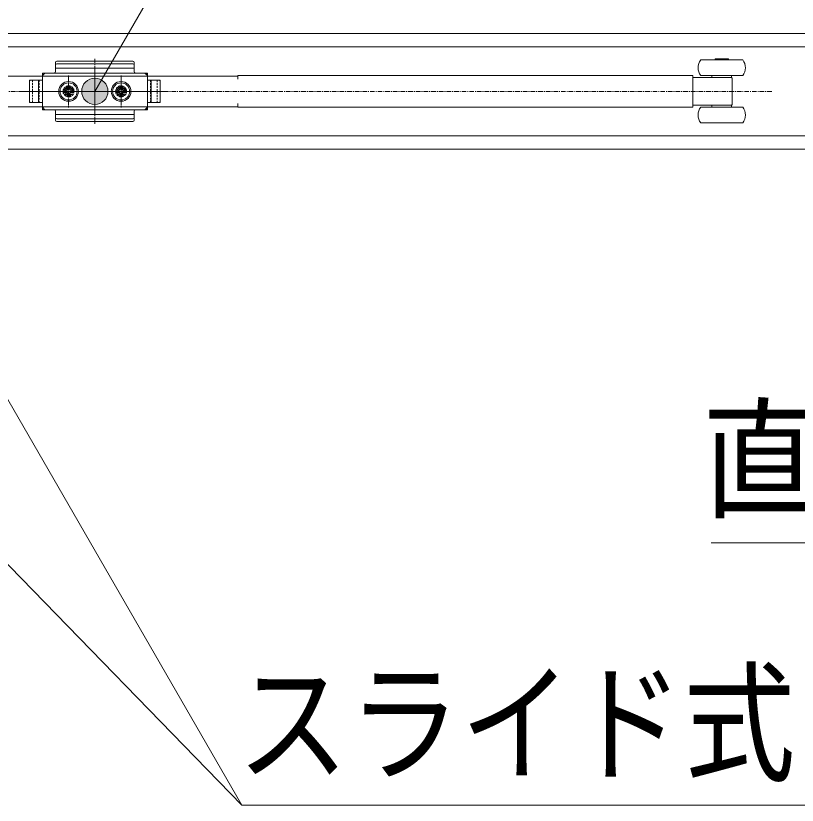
# Model space of a CAD drawing. Units: millimetres, scale not verified. Extents: x -6062 to 6062, y -3045 to 3045.
# Drawn here: x -2950.6 to -2653, y 955.8 to 1256.7 of the extents above; entities that cross this region are included whole.
import ezdxf
from ezdxf.enums import TextEntityAlignment as Align

# ---------------------------------------------------------------- set-up
doc = ezdxf.new("R2010")
doc.units = ezdxf.units.MM
doc.header["$LTSCALE"] = 20
doc.linetypes.add('USER1', pattern=[2.91, 1.76, -0.4, 0.35, -0.4])
doc.linetypes.add('USER3', pattern=[1.11, 0.71, -0.4])
doc.layers.add('0-0_3一般', color=7, linetype='Continuous', lineweight=15)
doc.layers.add('0-1_2寸法-3', color=7, linetype='Continuous', lineweight=15)
doc.styles.add('ＭＳ Ｐゴシック', font='')
doc.styles.get('ＭＳ Ｐゴシック').set_extended_font_data('MS PGothic')

# ---------------------------------------------------------------- blocks, each defined once
blk = doc.blocks.new('グループ-18')
at = {"layer": '0-0_3一般'}
for p, q in [((-58550, 24996.9), (7030, 24996.9)), ((-25442, 24896.9), (-9518, 24896.9)), ((-17834, 24804.9), (-17934, 24804.9)), ((-17934, 24804.9), (-17934, 24796.9)), ((-17834, 24796.9), (-17834, 24804.9)), ((-22960, 24756.1), (-22960, 24706.9)), ((-22360, 24733.9), (-22960, 24733.9)), ((-22370, 24786.7), (-22950, 24786.7)), ((-22370, 24766.1), (-22950, 24766.1)), ((-22360, 24776.7), (-22360, 24756.1)), ((-22360, 24706.9), (-22360, 24756.1)), ((-24270, 24673.9), (-21590, 24673.9)), ((-23060, 24416.9), (-23060, 24696.9)), ((-22970, 24696.9), (-23060, 24696.9)), ((-23040, 24696.9), (-23060, 24676.9)), ((-23060, 24641.9), (-23060, 24686.9)), ((-23050, 24696.9), (-22270, 24696.9)), ((-22260, 24676.9), (-22280, 24696.9)), ((-22260, 24696.9), (-22260, 24416.9)), ((-22260, 24686.9), (-22260, 24641.9)), ((-21590, 24673.9), (-21570, 24673.9)), ((-21570, 24676.9), (-21570, 24649.9)), ((-18124, 24676.9), (-21570, 24676.9)), ((-18124, 24676.9), (-18104, 24676.9)), ((-18104, 24676.9), (-18104, 24660.2)), ((-17959, 24676.9), (-17959, 24662.9)), ((-17809, 24662.9), (-17809, 24676.9)), ((-23158, 24641.9), (-23060, 24641.9)), ((-23158, 24471.9), (-23158, 24641.9)), ((-23158, 24631.9), (-23158, 24481.9)), ((-23148, 24641.9), (-23060, 24641.9)), ((-23088, 24641.9), (-23088, 24471.9)), ((-23060, 24471.9), (-23060, 24641.9)), ((-22260, 24641.9), (-22162, 24641.9)), ((-22260, 24641.9), (-22260, 24471.9)), ((-22232, 24471.9), (-22232, 24641.9)), ((-22162, 24641.9), (-22162, 24471.9)), ((-22162, 24481.9), (-22162, 24631.9)), ((-18104, 24662.9), (-17884, 24662.9)), ((-18104, 24642.9), (-18104, 24660.2)), ((-18104, 24642.9), (-18104, 24470.9)), ((-17884, 24662.9), (-17829.9, 24662.9)), ((-17804, 24645.5), (-17804, 24645.3)), ((-17804, 24645.3), (-17804, 24468.4)), ((-22880.5, 24566.6), (-22900.1, 24565.5)), ((-22900.1, 24565.5), (-22879.8, 24562.9)), ((-22900.1, 24548.3), (-22879.8, 24550.8)), ((-22880.5, 24547.2), (-22900.1, 24548.3)), ((-22873.2, 24570), (-22880.5, 24566.6)), ((-22880.5, 24566.6), (-22876.7, 24562.9)), ((-22880.5, 24547.2), (-22876.7, 24550.9)), ((-22873.2, 24543.7), (-22880.5, 24547.2)), ((-22879.8, 24562.9), (-22876.7, 24562.9)), ((-22879.8, 24550.8), (-22876.7, 24550.9)), ((-22876.7, 24562.9), (-22869.4, 24566.3)), ((-22876.7, 24550.9), (-22869.4, 24547.5)), ((-22873.2, 24570), (-22869.7, 24577.4)), ((-22869.4, 24566.3), (-22873.2, 24570)), ((-22869.4, 24547.5), (-22873.2, 24543.7)), ((-22869.7, 24577.4), (-22868.6, 24597.1)), ((-22869.7, 24577.4), (-22866, 24573.6)), ((-22866, 24573.6), (-22869.4, 24566.3)), ((-22866, 24540.1), (-22869.4, 24547.5)), ((-22868.6, 24597.1), (-22866.1, 24576.7)), ((-22866.1, 24576.7), (-22866, 24573.6)), ((-22850.3, 24577.4), (-22854, 24573.6)), ((-22853.9, 24576.7), (-22854, 24573.6)), ((-22854, 24573.6), (-22850.6, 24566.3)), ((-22854, 24540.1), (-22850.6, 24547.5)), ((-22851.4, 24597.1), (-22853.9, 24576.7)), ((-22850.3, 24577.4), (-22851.4, 24597.1)), ((-22850.6, 24566.3), (-22846.8, 24570)), ((-22843.3, 24562.9), (-22850.6, 24566.3)), ((-22843.3, 24550.9), (-22850.6, 24547.5)), ((-22850.6, 24547.5), (-22846.8, 24543.7)), ((-22846.8, 24570), (-22850.3, 24577.4)), ((-22846.8, 24570), (-22839.5, 24566.6)), ((-22846.8, 24543.7), (-22839.5, 24547.2)), ((-22839.5, 24566.6), (-22843.3, 24562.9)), ((-22840.2, 24562.9), (-22843.3, 24562.9)), ((-22839.5, 24547.2), (-22843.3, 24550.9)), ((-22840.2, 24550.8), (-22843.3, 24550.9)), ((-22819.9, 24565.5), (-22840.2, 24562.9)), ((-22819.9, 24548.3), (-22840.2, 24550.8)), ((-22839.5, 24566.6), (-22819.9, 24565.5)), ((-22839.5, 24547.2), (-22819.9, 24548.3)), ((-22479.8, 24562.9), (-22476.7, 24562.9)), ((-22479.8, 24550.8), (-22476.7, 24550.9)), ((-22440.2, 24562.9), (-22443.3, 24562.9)), ((-22440.2, 24550.8), (-22443.3, 24550.9)), ((-22873.2, 24543.7), (-22869.7, 24536.4)), ((-22869.7, 24536.4), (-22866, 24540.1)), ((-22869.7, 24536.4), (-22868.6, 24516.7)), ((-22868.6, 24516.7), (-22866.1, 24537.1)), ((-22866.1, 24537.1), (-22866, 24540.1)), ((-22850.3, 24536.4), (-22854, 24540.1)), ((-22853.9, 24537.1), (-22854, 24540.1)), ((-22851.4, 24516.7), (-22853.9, 24537.1)), ((-22850.3, 24536.4), (-22851.4, 24516.7)), ((-22846.8, 24543.7), (-22850.3, 24536.4)), ((-23060, 24471.9), (-23158, 24471.9)), ((-23060, 24471.9), (-23148, 24471.9)), ((-23060, 24426.9), (-23060, 24471.9)), ((-23060, 24436.9), (-23040, 24416.9)), ((-22280, 24416.9), (-22260, 24436.9)), ((-22162, 24471.9), (-22260, 24471.9)), ((-22260, 24471.9), (-22260, 24426.9)), ((-21570, 24463.9), (-21570, 24436.9)), ((-21570, 24436.9), (-18124, 24436.9)), ((-18104, 24436.9), (-18124, 24436.9)), ((-18104, 24453.6), (-18104, 24470.9)), ((-18104, 24453.6), (-18104, 24436.9)), ((-17884, 24450.9), (-18104, 24450.9)), ((-18044, 24436.9), (-17724, 24436.9)), ((-17959, 24450.9), (-17959, 24436.9)), ((-17829.9, 24450.9), (-17884, 24450.9)), ((-17815.2, 24450.9), (-17829.9, 24450.9)), ((-17809, 24450.9), (-17815.2, 24450.9)), ((-17809, 24436.9), (-17809, 24450.9)), ((-17804, 24464.9), (-17804, 24465)), ((-23060, 24416.9), (-22970, 24416.9)), ((-22270, 24416.9), (-23050, 24416.9)), ((-22960, 24406.9), (-22960, 24357.7)), ((-22960, 24379.9), (-22360, 24379.9)), ((-22360, 24357.7), (-22360, 24406.9)), ((-22350, 24416.9), (-22260, 24416.9)), ((-22960, 24347.7), (-22960, 24357.7)), ((-22960, 24347.7), (-22960, 24337.1)), ((-22950, 24347.7), (-22370, 24347.7)), ((-22950, 24327.1), (-22370, 24327.1)), ((-18044, 24316.9), (-17724, 24316.9)), ((-9518, 24216.9), (-25442, 24216.9)), ((-58550, 24116.9), (7030, 24116.9))]:
    blk.add_line(p, q, dxfattribs=at)
at = {"layer": '0-0_3一般', "linetype": 'USER1'}
for p, q in [((-22660, 24309.2), (-22660, 24805.4)), ((-22860, 24678.3), (-22860, 24433.9)), ((-22660, 24393.1), (-22660, 24714.2)), ((-22460, 24678.3), (-22460, 24433.9)), ((-22860, 24451.9), (-22860, 24661.9)), ((-22460, 24451.9), (-22460, 24661.9)), ((-22460, 24481.5), (-22460, 24633.4)), ((-17502, 24556.9), (-25622, 24556.9)), ((-23206.3, 24556.9), (-22108.3, 24556.9)), ((-22098.9, 24556.9), (-23196.9, 24556.9)), ((-22985, 24556.9), (-22737, 24556.9)), ((-22965, 24556.9), (-22795, 24556.9)), ((-22904, 24556.9), (-22816, 24556.9)), ((-22860, 24600.9), (-22860, 24512.9)), ((-22775, 24556.9), (-22755, 24556.9)), ((-22585, 24556.9), (-22337, 24556.9)), ((-22565, 24556.9), (-22395, 24556.9)), ((-22504, 24556.9), (-22416, 24556.9)), ((-22460, 24600.9), (-22460, 24512.9)), ((-22375, 24556.9), (-22355, 24556.9))]:
    blk.add_line(p, q, dxfattribs=at)
at = {"layer": '0-0_3一般', "linetype": 'USER3'}
for p, q in [((-23134, 24641.9), (-23134, 24471.9)), ((-23084, 24471.9), (-23084, 24641.9)), ((-22236, 24641.9), (-22236, 24471.9)), ((-22186, 24471.9), (-22186, 24641.9)), ((-22795, 24556.9), (-22775, 24556.9)), ((-22395, 24556.9), (-22375, 24556.9))]:
    blk.add_line(p, q, dxfattribs=at)
at = {"layer": '0-0_3一般'}
for points in [[(-58550, 24116.9), (-58550, 24996.9), (7030, 24996.9), (7030, 24116.9)], [(-17724, 24796.9), (-17998.8, 24796.9), (-18044, 24796.9)], [(-22960, 24776.7), (-22960, 24766.1), (-22960, 24756.1)], [(-22172, 24641.9), (-22260, 24641.9), (-22260, 24696.9), (-22350, 24696.9)], [(-17724, 24676.9), (-17998.8, 24676.9), (-18044, 24676.9)], [(-17829.9, 24662.9), (-17815.2, 24662.9), (-17809, 24662.9)], [(-17804, 24648.9), (-17804, 24649), (-17804, 24649), (-17804, 24649.1), (-17804, 24649.1), (-17804, 24649.2), (-17804, 24649.2), (-17804, 24649.2), (-17804, 24649.2), (-17804, 24649.2), (-17804, 24649.2), (-17804, 24649.2), (-17804, 24649.1), (-17804, 24649.1), (-17804, 24649), (-17804, 24648.9), (-17804, 24648.9), (-17804, 24648.8), (-17804, 24648.7), (-17804, 24648.5), (-17804, 24648.4), (-17804, 24648.3), (-17804, 24648.1), (-17804, 24648), (-17804, 24647.8), (-17804, 24647.7), (-17804, 24647.5), (-17804, 24647.4), (-17804, 24647.2), (-17804, 24647.1), (-17804, 24646.9), (-17804, 24646.7), (-17804, 24646.6), (-17804, 24646.4), (-17804, 24646.3), (-17804, 24646.1), (-17804, 24646), (-17804, 24645.8), (-17804, 24645.7), (-17804, 24645.5)], [(-22480.5, 24566.6), (-22500.1, 24565.5), (-22479.8, 24562.9)], [(-22480.5, 24547.2), (-22500.1, 24548.3), (-22479.8, 24550.8)], [(-22473.2, 24570), (-22480.5, 24566.6), (-22476.7, 24562.9), (-22469.4, 24566.3)], [(-22473.2, 24543.7), (-22469.7, 24536.4), (-22466, 24540.1), (-22469.4, 24547.5)], [(-22469.7, 24577.4), (-22468.6, 24597.1), (-22466.1, 24576.7), (-22466, 24573.6)], [(-22450.3, 24577.4), (-22451.4, 24597.1), (-22453.9, 24576.7), (-22454, 24573.6)], [(-22446.8, 24570), (-22450.3, 24577.4), (-22454, 24573.6), (-22450.6, 24566.3)], [(-22446.8, 24543.7), (-22439.5, 24547.2), (-22443.3, 24550.9), (-22450.6, 24547.5)], [(-22439.5, 24566.6), (-22419.9, 24565.5), (-22440.2, 24562.9)], [(-22439.5, 24547.2), (-22419.9, 24548.3), (-22440.2, 24550.8)], [(-22469.7, 24536.4), (-22468.6, 24516.7), (-22466.1, 24537.1), (-22466, 24540.1)], [(-22450.3, 24536.4), (-22451.4, 24516.7), (-22453.9, 24537.1), (-22454, 24540.1)], [(-21570, 24439.9), (-21590, 24439.9), (-24270, 24439.9), (-24290, 24439.9), (-24290, 24463.9)], [(-22260, 24416.9), (-22260, 24471.9), (-22172, 24471.9)], [(-17804, 24468.4), (-17804, 24468.3), (-17804, 24468.1), (-17804, 24468), (-17804, 24467.8), (-17804, 24467.7), (-17804, 24467.5), (-17804, 24467.4), (-17804, 24467.2), (-17804, 24467.1), (-17804, 24466.9), (-17804, 24466.8), (-17804, 24466.6), (-17804, 24466.4), (-17804, 24466.3), (-17804, 24466.1), (-17804, 24466), (-17804, 24465.8), (-17804, 24465.7), (-17804, 24465.5), (-17804, 24465.4), (-17804, 24465.3), (-17804, 24465.2), (-17804, 24465.1), (-17804, 24465), (-17804, 24464.9), (-17804, 24464.8), (-17804, 24464.8), (-17804, 24464.7), (-17804, 24464.7), (-17804, 24464.7), (-17804, 24464.6), (-17804, 24464.6), (-17804, 24464.6), (-17804, 24464.7), (-17804, 24464.7), (-17804, 24464.7), (-17804, 24464.8), (-17804, 24464.8), (-17804, 24464.9)], [(-22360, 24337.1), (-22360, 24347.7), (-22360, 24357.7)]]:
    blk.add_lwpolyline(points, dxfattribs=at)
for points in [[(-22473.2, 24543.7), (-22480.5, 24547.2), (-22476.7, 24550.9), (-22469.4, 24547.5)], [(-22473.2, 24570), (-22469.7, 24577.4), (-22466, 24573.6), (-22469.4, 24566.3)], [(-22446.8, 24543.7), (-22450.3, 24536.4), (-22454, 24540.1), (-22450.6, 24547.5)], [(-22446.8, 24570), (-22439.5, 24566.6), (-22443.3, 24562.9), (-22450.6, 24566.3)]]:
    blk.add_lwpolyline(points, close=True, dxfattribs=at)
for centre, radius in [((-22860, 24556.9), 75), ((-22860, 24556.9), 65), ((-22460, 24556.9), 75), ((-22460, 24556.9), 65)]:
    blk.add_circle(centre, radius, dxfattribs=at)
at = {"layer": '0-0_3一般', "linetype": 'USER3'}
for centre, radius in [((-22860, 24556.9), 42), ((-22860, 24556.9), 40), ((-22860, 24556.9), 40), ((-22860, 24556.9), 32.4), ((-22860, 24556.9), 30), ((-22460, 24556.9), 42), ((-22460, 24556.9), 40), ((-22460, 24556.9), 40), ((-22460, 24556.9), 32.4), ((-22460, 24556.9), 30)]:
    blk.add_circle(centre, radius, dxfattribs=at)
at = {"layer": '0-0_3一般'}
for centre, radius, start, end in [((-17964, 24736.9), 100, 143.1301, 216.8699), ((-17804, 24736.9), 100, 323.1301, 36.8699), ((-22950, 24776.7), 10, 90, 180), ((-22950, 24756.1), 10, 90, 180), ((-22370, 24776.7), 10, 0, 90), ((-22370, 24756.1), 10, 0, 90), ((-23050, 24686.9), 10, 90, 180), ((-22970, 24706.9), 10, 270, 0), ((-22350, 24706.9), 10, 180, 270), ((-22270, 24686.9), 10, 0, 90), ((-23148, 24631.9), 10, 90, 180), ((-22172, 24631.9), 10, 0, 90), ((-17824, 24649.6), 20, 359.74972, 42.54335), ((-22855, 24556.9), 46, 169.19486, 180), ((-22855, 24556.9), 46, 180, 190.80514), ((-22860, 24556.9), 20.7, 162.98773, 197.01227), ((-22860, 24551.9), 46, 79.19486, 100.80514), ((-22860, 24556.9), 20.7, 72.98773, 107.01227), ((-22860, 24556.9), 20.7, 342.98773, 17.01227), ((-22865, 24556.9), 46, 0, 10.80514), ((-22865, 24556.9), 46, 349.19486, 0), ((-22455, 24556.9), 46, 169.19486, 180), ((-22455, 24556.9), 46, 180, 190.80514), ((-22460, 24556.9), 20.7, 162.98773, 197.01227), ((-22460, 24551.9), 46, 79.19486, 100.80514), ((-22460, 24556.9), 20.7, 72.98773, 107.01227), ((-22460, 24556.9), 20.7, 342.98773, 17.01227), ((-22465, 24556.9), 46, 0, 10.80514), ((-22465, 24556.9), 46, 349.19486, 0), ((-22860, 24561.8), 46, 259.19486, 280.80514), ((-22860, 24556.9), 20.7, 252.98773, 287.01227), ((-22460, 24561.8), 46, 259.19486, 280.80514), ((-22460, 24556.9), 20.7, 252.98773, 287.01227), ((-23148, 24481.9), 10, 180, 270), ((-23050, 24426.9), 10, 180, 270), ((-22270, 24426.9), 10, 270, 0), ((-22172, 24481.9), 10, 270, 0), ((-17964, 24376.9), 100, 143.1301, 216.8699), ((-17824, 24464.2), 20, 315.93951, 0.24905), ((-17804, 24376.9), 100, 323.1301, 36.8699), ((-22970, 24406.9), 10, 0, 90), ((-22350, 24406.9), 10, 90, 180), ((-22950, 24357.7), 10, 180, 270), ((-22950, 24337.1), 10, 180, 270), ((-22370, 24357.7), 10, 270, 0), ((-22370, 24337.1), 10, 270, 0)]:
    blk.add_arc(centre, radius, start, end, dxfattribs=at)

msp = doc.modelspace()

# ---------------------------------------------------------------- hatches: boundary and pattern name
at = {"layer": '0-1_2寸法-3'}
msp.add_hatch(color=256, dxfattribs=at).paths.add_polyline_path([(-2915.49, 1227.86, 1), (-2925.51, 1227.86, 1)])

# ---------------------------------------------------------------- linework, layer by layer
msp.add_line((-3129.2, 1227.84), (-2864.46, 955.84), dxfattribs=at)
for points in [[(-2920.5, 1227.86), (-2856.41, 1338.86), (-2449.53, 1338.86)], [(-2255.45, 1253.84), (-2369.77, 1055.84), (-2685.78, 1055.84)], [(-3021.5, 1227.84), (-2864.46, 955.84), (-2445.23, 955.84)]]:
    msp.add_lwpolyline(points, dxfattribs=at)
msp.add_circle((-2920.5, 1227.86), 5.01, dxfattribs=at)

# ---------------------------------------------------------------- block references
at = {"layer": '0-0_3一般', "xscale": 0.05, "yscale": 0.05}
msp.add_blockref('グループ-18', (-1787.5, 0), dxfattribs=at)

# ---------------------------------------------------------------- texts
at = {"layer": '0-1_2寸法-3', "style": 'ＭＳ Ｐゴシック'}
for s, height, width, p in [('直付け下ガイド', 36.66, 0.9, (-2689.23, 1058.22)), ('スライド式ストッパー', 36.69, 0.85, (-2866.39, 957.81))]:
    msp.add_text(s, height=height, dxfattribs=dict(at, width=width)).set_placement(p, align=Align.BOTTOM_LEFT)

doc.saveas('drawing.dxf')
